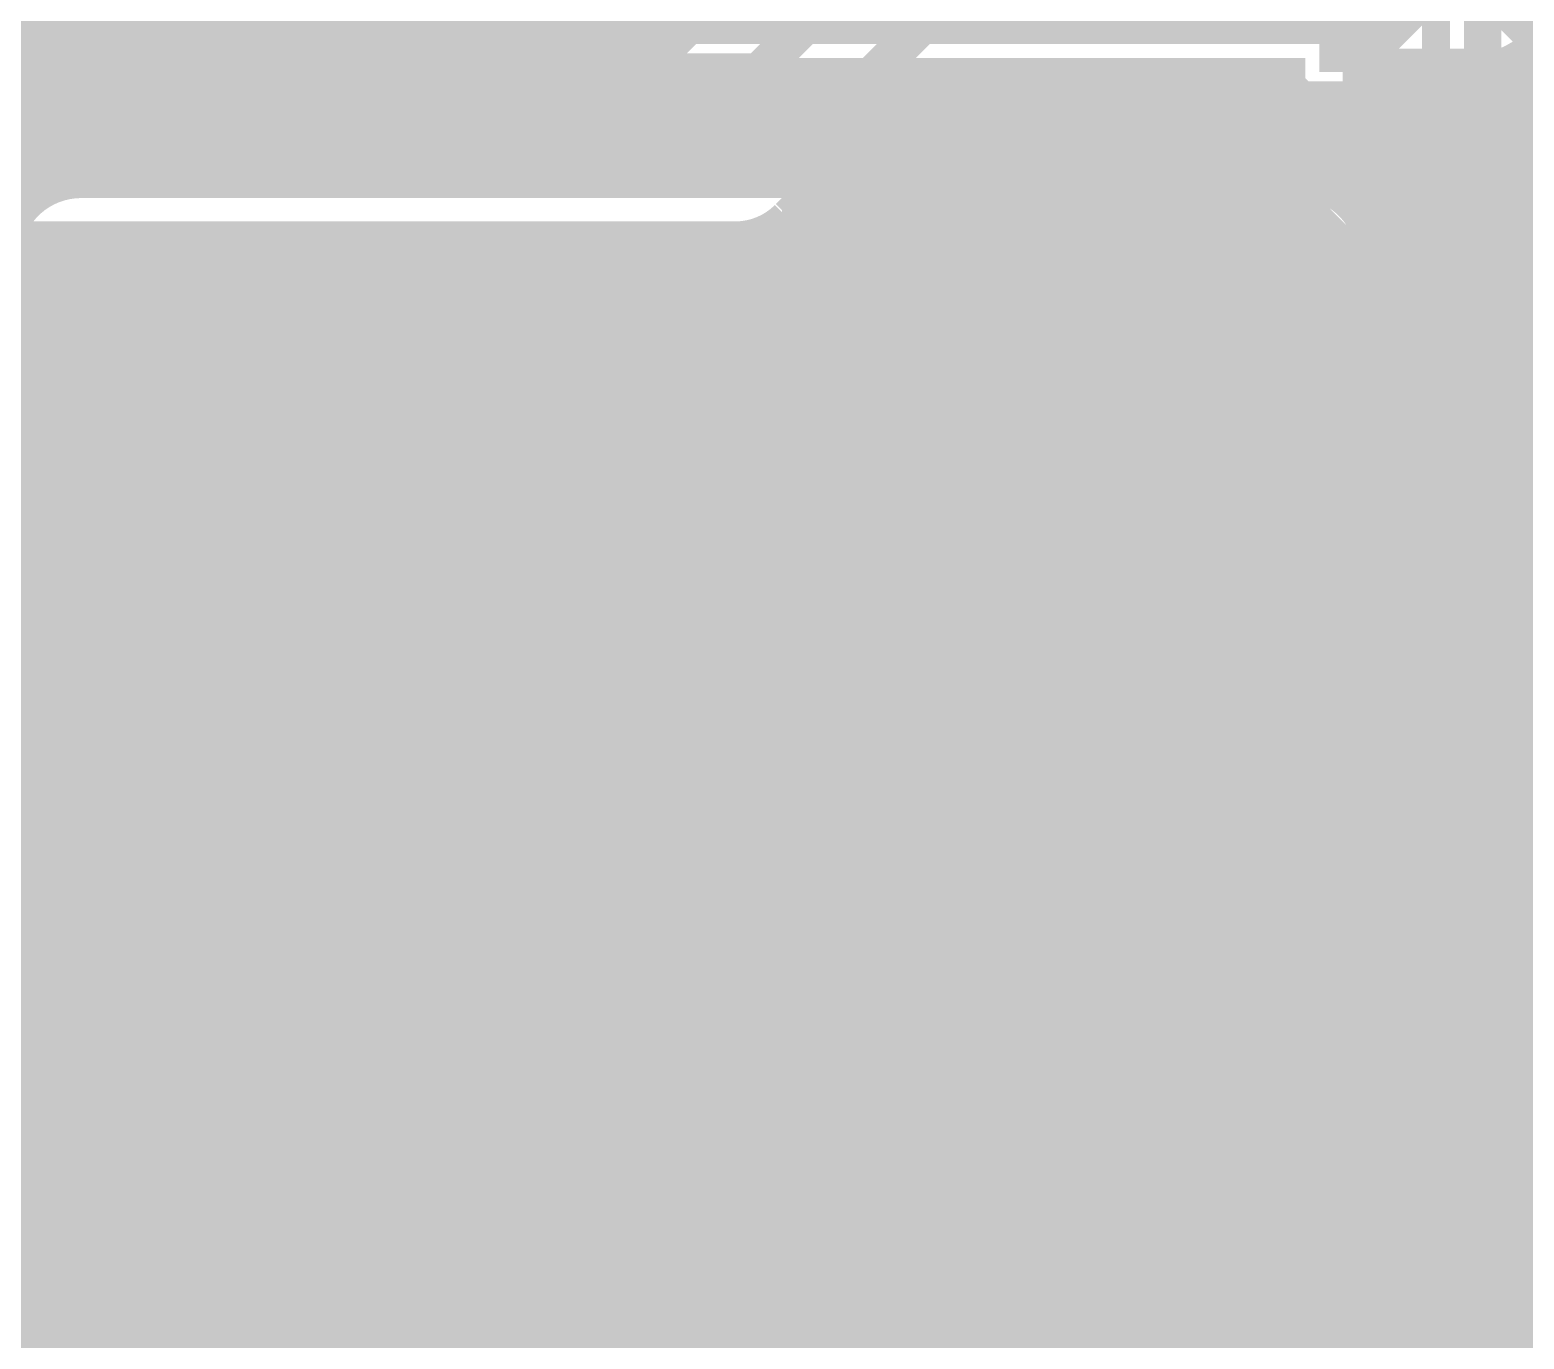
# Model space of a CAD drawing. Extents: x -1 to 119, y -42 to 51.
# Drawn here: x 40.87 to 48.99, y 10.51 to 17.63 of the extents above; entities that cross this region are included whole.
import ezdxf

# ---------------------------------------------------------------- set-up
doc = ezdxf.new("R2010")
doc.units = 0
doc.header["$MEASUREMENT"] = 0
doc.layers.get('0').update_dxf_attribs({"linetype": 'CONTINUOUS'})
for name, color, linetype in [('22-304-0_BOT', 7, 'CONTINUOUS'), ('22-304-0_DRD', 7, 'CONTINUOUS'), ('22-304-0_GND', 6, 'CONTINUOUS'), ('22-304-0_IN1', 4, 'CONTINUOUS'), ('22-304-0_SMB', 3, 'CONTINUOUS'), ('22-304-0_SMT', 5, 'CONTINUOUS'), ('22-304-0_SPT', 10, 'CONTINUOUS'), ('22-304-0_SST', 14, 'CONTINUOUS'), ('22-304-0_TOP', 9, 'CONTINUOUS'), ('THRUHOLE_TAP', 11, 'CONTINUOUS')]:
    doc.layers.add(name, color=color, linetype=linetype)

# ---------------------------------------------------------------- blocks, each defined once
blk = doc.blocks.new('ROUND_53')
at = {"const_width": 0.35052}
blk.add_lwpolyline([(-0.17526, 0, 1), (0.17526, 0, 1)], format="xyb", close=True, dxfattribs=at)
blk = doc.blocks.new('ROUND_64')
at = {"const_width": 0.35052}
blk.add_lwpolyline([(-0.17526, 0, 1), (0.17526, 0, 1)], format="xyb", close=True, dxfattribs=at)
blk = doc.blocks.new('RECTANGLE_40')
blk.add_solid([(0.8636, 2.0066), (0.8636, -2.0066), (-0.8636, 2.0066), (-0.8636, -2.0066)])
blk = doc.blocks.new('ROUND_87')
at = {"const_width": 0.10033}
blk.add_lwpolyline([(-0.050164, 0, 1), (0.050164, 0, 1)], format="xyb", close=True, dxfattribs=at)

msp = doc.modelspace()

# ---------------------------------------------------------------- linework, layer by layer
at = {"layer": '22-304-0_BOT'}
for points, const_width in [([(50.673, 28.575), (48.768, 26.67), (48.768, 18.923), (49.911, 17.78), (49.911, 15.24), (49.149, 14.478), (49.149, 11.811), (48.006, 10.668), (32.385, 10.668), (30.353, 12.7), (28.067, 12.7), (26.67, 14.097)], 0.2032), ([(24.384, 12.827), (25.019, 12.192), (30.226, 12.192), (32.258, 10.16), (48.133, 10.16), (57.15, 19.177)], 0.2032), ([(48.641, 18.034), (48.387, 18.034), (48.006, 17.653), (39.243, 17.653), (34.798, 13.208), (28.702, 13.208), (26.797, 15.113)], 0.2032), ([(49.022, 17.47012), (49.022, 14.9606)], 0.254), ([(49.4792, 17.4752), (49.02708, 17.4752)], 0.254), ([(48.37176, 17.40916), (48.31588, 17.35328)], 0.254), ([(48.3362, 17.37106), (48.3362, 11.6078)], 0.254), ([(48.5648, 17.35836), (48.5648, 11.8364)], 0.254), ([(48.7934, 17.37106), (48.7934, 14.72184)], 0.254), ([(48.006, 17.2212), (39.4208, 17.2212)], 0.254), ([(40.7924, 17.2212), (40.7924, 16.67002)], 0.254), ([(41.021, 17.2212), (41.021, 16.82242)], 0.254), ([(41.2496, 17.2212), (41.2496, 16.8402)], 0.254), ([(41.4782, 17.2212), (41.4782, 16.8402)], 0.254), ([(41.7068, 17.2212), (41.7068, 16.8402)], 0.254), ([(41.9354, 17.2212), (41.9354, 16.8402)], 0.254), ([(42.164, 17.2212), (42.164, 16.8402)], 0.254), ([(42.3926, 17.2212), (42.3926, 16.8402)], 0.254), ([(42.6212, 17.2212), (42.6212, 16.8402)], 0.254), ([(42.8498, 17.2212), (42.8498, 16.8402)], 0.254), ([(43.0784, 17.2212), (43.0784, 16.8402)], 0.254), ([(43.307, 17.2212), (43.307, 16.8402)], 0.254), ([(43.5356, 17.2212), (43.5356, 16.8402)], 0.254), ([(43.7642, 17.2212), (43.7642, 16.8402)], 0.254), ([(43.9928, 17.2212), (43.9928, 16.8402)], 0.254), ([(44.2214, 17.2212), (44.2214, 16.8402)], 0.254), ([(44.45, 17.2212), (44.45, 16.8402)], 0.254), ([(44.6786, 17.2212), (44.6786, 16.8402)], 0.254), ([(44.9072, 17.2212), (44.9072, 16.8402)], 0.254), ([(45.1358, 17.2212), (45.1358, 16.8402)], 0.254), ([(45.3644, 17.2212), (45.3644, 16.8402)], 0.254), ([(45.593, 17.2212), (45.593, 16.8402)], 0.254), ([(45.8216, 17.2212), (45.8216, 16.8402)], 0.254), ([(46.0502, 17.2212), (46.0502, 16.8402)], 0.254), ([(46.2788, 17.2212), (46.2788, 16.8402)], 0.254), ([(46.5074, 17.2212), (46.5074, 16.8402)], 0.254), ([(46.736, 17.2212), (46.736, 16.8402)], 0.254), ([(46.9646, 17.2212), (46.9646, 16.8402)], 0.254), ([(47.1932, 17.2212), (47.1932, 16.8402)], 0.254), ([(47.4218, 17.2212), (47.4218, 16.8402)], 0.254), ([(47.6504, 17.2212), (47.6504, 16.8402)], 0.254), ([(47.879, 17.2212), (47.879, 16.82242)], 0.254), ([(48.1076, 17.2339), (48.1076, 16.67002)], 0.254), ([(49.4792, 17.2466), (48.15078, 17.2466)], 0.254), ([(49.4792, 17.018), (39.2176, 17.018)], 0.254), ([(61.468, 16.891), (55.499, 16.891), (48.26, 9.652), (32.131, 9.652), (30.226, 11.557), (24.384, 11.557)], 0.2032), ([(40.93718, 16.7894), (38.989, 16.7894)], 0.254), ([(47.752, 16.8402), (41.148, 16.8402)], 0.254), ([(49.4792, 16.7894), (47.96028, 16.7894)], 0.254), ([(49.4792, 16.5608), (48.17364, 16.5608)], 0.254), ([(47.752, 16.383), (41.148, 16.383), (41.148, 11.0998)], 0.254), ([(47.752, 16.383), (47.752, 11.0998), (41.148, 11.0998)], 0.254), ([(41.3766, 16.383), (41.3766, 11.0998)], 0.254), ([(41.6052, 16.383), (41.6052, 11.0998)], 0.254), ([(41.8338, 16.383), (41.8338, 11.0998)], 0.254), ([(42.0624, 16.383), (42.0624, 11.0998)], 0.254), ([(42.291, 16.383), (42.291, 11.0998)], 0.254), ([(42.5196, 16.383), (42.5196, 11.0998)], 0.254), ([(42.7482, 16.383), (42.7482, 11.0998)], 0.254), ([(42.9768, 16.383), (42.9768, 11.0998)], 0.254), ([(43.2054, 16.383), (43.2054, 11.0998)], 0.254), ([(43.434, 16.383), (43.434, 11.0998)], 0.254), ([(43.6626, 16.383), (43.6626, 11.0998)], 0.254), ([(43.8912, 16.383), (43.8912, 11.0998)], 0.254), ([(44.1198, 16.383), (44.1198, 11.0998)], 0.254), ([(44.3484, 16.383), (44.3484, 11.0998)], 0.254), ([(44.577, 16.383), (44.577, 11.0998)], 0.254), ([(44.8056, 16.383), (44.8056, 11.0998)], 0.254), ([(45.0342, 16.383), (45.0342, 11.0998)], 0.254), ([(45.2628, 16.383), (45.2628, 11.0998)], 0.254), ([(45.4914, 16.383), (45.4914, 11.0998)], 0.254), ([(45.72, 16.383), (45.72, 11.0998)], 0.254), ([(45.9486, 16.383), (45.9486, 11.0998)], 0.254), ([(46.1772, 16.383), (46.1772, 11.0998)], 0.254), ([(46.4058, 16.383), (46.4058, 11.0998)], 0.254), ([(46.6344, 16.383), (46.6344, 11.0998)], 0.254), ([(46.863, 16.383), (46.863, 11.0998)], 0.254), ([(47.0916, 16.383), (47.0916, 11.0998)], 0.254), ([(47.3202, 16.383), (47.3202, 11.0998)], 0.254), ([(47.5488, 16.383), (47.5488, 11.0998)], 0.254), ([(48.2092, 16.383), (48.2092, 11.4808)], 0.254), ([(49.4792, 16.3322), (48.2092, 16.3322)], 0.254), ([(47.752, 16.1798), (41.148, 16.1798)], 0.254), ([(49.4792, 16.1036), (48.2092, 16.1036)], 0.254), ([(47.752, 15.9512), (41.148, 15.9512)], 0.254), ([(49.4792, 15.875), (48.2092, 15.875)], 0.254), ([(47.752, 15.7226), (41.148, 15.7226)], 0.254), ([(49.4792, 15.6464), (48.2092, 15.6464)], 0.254), ([(47.752, 15.494), (41.148, 15.494)], 0.254), ([(49.47666, 15.4178), (48.2092, 15.4178)], 0.254), ([(49.4792, 15.4178), (48.84928, 14.78788)], 0.254), ([(47.752, 15.2654), (41.148, 15.2654)], 0.254), ([(49.24806, 15.1892), (48.2092, 15.1892)], 0.254), ([(47.752, 15.0368), (41.148, 15.0368)], 0.254), ([(49.01946, 14.9606), (48.2092, 14.9606)], 0.254), ([(47.752, 14.8082), (41.148, 14.8082)], 0.254), ([(48.79848, 14.732), (48.2092, 14.732)], 0.254), ([(47.752, 14.5796), (41.148, 14.5796)], 0.254), ([(48.7172, 14.5034), (48.2092, 14.5034)], 0.254), ([(48.7172, 14.478), (48.7172, 11.9888)], 0.254), ([(47.752, 14.351), (41.148, 14.351)], 0.254), ([(48.7172, 14.2748), (48.2092, 14.2748)], 0.254), ([(47.752, 14.1224), (41.148, 14.1224)], 0.254), ([(48.7172, 14.0462), (48.2092, 14.0462)], 0.254), ([(47.752, 13.8938), (41.148, 13.8938)], 0.254), ([(48.7172, 13.8176), (48.2092, 13.8176)], 0.254), ([(47.752, 13.6652), (41.148, 13.6652)], 0.254), ([(48.7172, 13.589), (48.2092, 13.589)], 0.254), ([(47.752, 13.4366), (41.148, 13.4366)], 0.254), ([(48.7172, 13.3604), (48.2092, 13.3604)], 0.254), ([(47.752, 13.208), (41.148, 13.208)], 0.254), ([(48.7172, 13.1318), (48.2092, 13.1318)], 0.254), ([(47.752, 12.9794), (41.148, 12.9794)], 0.254), ([(48.7172, 12.9032), (48.2092, 12.9032)], 0.254), ([(47.752, 12.7508), (41.148, 12.7508)], 0.254), ([(48.7172, 12.6746), (48.2092, 12.6746)], 0.254), ([(47.752, 12.5222), (41.148, 12.5222)], 0.254), ([(48.7172, 12.446), (48.2092, 12.446)], 0.254), ([(47.752, 12.2936), (41.148, 12.2936)], 0.254), ([(48.7172, 12.2174), (48.2092, 12.2174)], 0.254), ([(47.752, 12.065), (41.148, 12.065)], 0.254), ([(48.7172, 11.9888), (48.2092, 11.4808)], 0.254), ([(48.71466, 11.9888), (48.2092, 11.9888)], 0.254), ([(47.752, 11.8364), (41.148, 11.8364)], 0.254), ([(48.48606, 11.7602), (48.2092, 11.7602)], 0.254), ([(47.752, 11.6078), (41.148, 11.6078)], 0.254), ([(48.25746, 11.5316), (48.2092, 11.5316)], 0.254), ([(47.752, 11.3792), (41.148, 11.3792)], 0.254), ([(47.752, 11.1506), (41.148, 11.1506)], 0.254)]:
    msp.add_lwpolyline(points, dxfattribs=dict(at, const_width=const_width))
at = {"layer": '22-304-0_BOT', "const_width": 0.254}
for points in [[(48.641, 17.35328, 0.3146784), (49.27854, 17.80032)], [(48.006, 17.2212, 0.1989115), (48.31133, 17.34767)], [(48.006, 17.2212, 0.1989115), (48.31133, 17.34767)], [(48.37176, 17.40916, 0.1020654), (48.641, 17.35362)], [(41.148, 16.8402, 0.4142136), (40.6908, 16.383)], [(48.2092, 16.383, 0.4142136), (47.752, 16.8402)], [(48.8442, 14.7828, 0.1989124), (48.71795, 14.478)], [(48.8442, 14.7828, 0.1989124), (48.71795, 14.478)]]:
    msp.add_lwpolyline(points, format="xyb", dxfattribs=at)
at = {"layer": '22-304-0_DRD', "const_width": 0.254}
for points in [[(48.006, 18.669), (48.006, 17.399)], [(49.276, 18.669), (48.006, 17.399)], [(49.276, 17.399), (48.006, 18.669)], [(48.006, 17.399), (49.276, 17.399)], [(41.275, 16.256), (41.275, 14.986)], [(42.545, 16.256), (41.275, 16.256)], [(42.545, 16.256), (41.275, 14.986)], [(42.545, 14.986), (41.275, 16.256)], [(42.545, 14.986), (42.545, 16.256)], [(42.926, 16.256), (42.926, 14.986)], [(44.196, 16.256), (42.926, 16.256)], [(44.196, 16.256), (42.926, 14.986)], [(44.196, 14.986), (42.926, 16.256)], [(44.196, 14.986), (44.196, 16.256)], [(44.45, 16.256), (44.45, 14.986)], [(45.72, 16.256), (44.45, 16.256)], [(45.72, 16.256), (44.45, 14.986)], [(45.72, 14.986), (44.45, 16.256)], [(45.72, 14.986), (45.72, 16.256)], [(46.101, 16.256), (46.101, 14.986)], [(47.371, 16.256), (46.101, 16.256)], [(47.371, 16.256), (46.101, 14.986)], [(47.371, 14.986), (46.101, 16.256)], [(47.371, 14.986), (47.371, 16.256)], [(41.275, 14.986), (42.545, 14.986)], [(42.926, 14.986), (44.196, 14.986)], [(44.45, 14.986), (45.72, 14.986)], [(46.101, 14.986), (47.371, 14.986)], [(41.275, 14.605), (41.275, 13.335)], [(42.545, 14.605), (41.275, 14.605)], [(42.545, 14.605), (41.275, 13.335)], [(42.545, 13.335), (41.275, 14.605)], [(42.545, 13.335), (42.545, 14.605)], [(42.926, 14.605), (42.926, 13.335)], [(44.196, 14.605), (42.926, 14.605)], [(44.196, 14.605), (42.926, 13.335)], [(44.196, 13.335), (42.926, 14.605)], [(44.196, 13.335), (44.196, 14.605)], [(44.45, 14.605), (44.45, 13.335)], [(45.72, 14.605), (44.45, 14.605)], [(45.72, 14.605), (44.45, 13.335)], [(45.72, 13.335), (44.45, 14.605)], [(45.72, 13.335), (45.72, 14.605)], [(46.101, 14.605), (46.101, 13.335)], [(47.371, 14.605), (46.101, 14.605)], [(47.371, 14.605), (46.101, 13.335)], [(47.371, 13.335), (46.101, 14.605)], [(47.371, 13.335), (47.371, 14.605)], [(41.275, 13.335), (42.545, 13.335)], [(42.926, 13.335), (44.196, 13.335)], [(44.45, 13.335), (45.72, 13.335)], [(46.101, 13.335), (47.371, 13.335)], [(41.275, 12.954), (41.275, 11.684)], [(42.545, 12.954), (41.275, 12.954)], [(42.545, 12.954), (41.275, 11.684)], [(42.545, 11.684), (41.275, 12.954)], [(42.545, 11.684), (42.545, 12.954)], [(42.926, 12.954), (42.926, 11.684)], [(44.196, 12.954), (42.926, 12.954)], [(44.196, 12.954), (42.926, 11.684)], [(44.196, 11.684), (42.926, 12.954)], [(44.196, 11.684), (44.196, 12.954)], [(44.577, 12.954), (44.577, 11.684)], [(45.847, 12.954), (44.577, 12.954)], [(45.847, 12.954), (44.577, 11.684)], [(45.847, 11.684), (44.577, 12.954)], [(45.847, 11.684), (45.847, 12.954)], [(46.101, 12.954), (46.101, 11.684)], [(47.371, 12.954), (46.101, 12.954)], [(47.371, 12.954), (46.101, 11.684)], [(47.371, 11.684), (46.101, 12.954)], [(47.371, 11.684), (47.371, 12.954)], [(41.275, 11.684), (42.545, 11.684)], [(42.926, 11.684), (44.196, 11.684)], [(44.577, 11.684), (45.847, 11.684)], [(46.101, 11.684), (47.371, 11.684)]]:
    msp.add_lwpolyline(points, dxfattribs=at)
at = {"layer": '22-304-0_IN1'}
for points, const_width in [([(49.657, 19.05), (49.403, 19.304), (46.101, 19.304), (44.323, 17.526), (35.687, 17.526), (35.179, 17.018), (32.766, 17.018), (32.004, 16.256), (29.464, 16.256), (29.3116, 16.1036), (29.2354, 16.1036)], 0.2032), ([(53.1114, 18.2118), (53.1114, 18.0594), (51.816, 16.764), (49.403, 16.764), (48.768, 17.399), (48.768, 17.907), (48.641, 18.034)], 0.2032), ([(50.419, 14.605), (47.752, 17.272), (45.085, 17.272), (44.704, 16.891), (39.116, 16.891), (35.941, 16.891), (35.306, 16.256), (32.766, 16.256), (31.877, 15.367), (28.829, 15.367), (28.067, 16.129), (25.654, 16.129), (24.765, 15.24), (21.336, 15.24), (20.574, 16.002), (20.574, 17.018)], 0.2032), ([(45.2628, 16.8402), (45.01388, 16.59128)], 0.254), ([(47.59706, 16.8148), (45.2374, 16.8148)], 0.254), ([(47.57166, 16.8402), (45.2628, 16.8402)], 0.254), ([(45.3136, 16.8402), (45.3136, 16.26108)], 0.254), ([(45.5422, 16.8402), (45.5422, 16.12392)], 0.254), ([(45.7708, 16.8402), (45.7708, 12.70508)], 0.254), ([(45.9994, 16.8402), (45.9994, 7.9248)], 0.254), ([(46.228, 16.8402), (46.228, 16.07312)], 0.254), ([(46.4566, 16.8402), (46.4566, 16.24076)], 0.254), ([(46.6852, 16.8402), (46.6852, 16.29918)], 0.254), ([(46.9138, 16.8402), (46.9138, 16.27632)], 0.254), ([(47.1424, 16.8402), (47.1424, 16.16456)], 0.254), ([(47.371, 16.8402), (47.371, 15.8623)], 0.254), ([(47.57166, 16.8402), (49.74082, 14.67104)], 0.254), ([(47.5996, 16.81226), (47.5996, 7.9248)], 0.254), ([(45.085, 16.65986), (45.085, 16.30172)], 0.254), ([(47.82566, 16.5862), (45.0088, 16.5862)], 0.254), ([(47.8282, 16.58366), (47.8282, 7.874)], 0.254), ([(44.704, 16.4592), (39.116, 16.4592)], 0.254), ([(40.9702, 16.4592), (40.9702, 7.9248)], 0.254), ([(41.1988, 16.4592), (41.1988, 7.9248)], 0.254), ([(41.4274, 16.4592), (41.4274, 16.09852)], 0.254), ([(41.656, 16.4592), (41.656, 16.25092)], 0.254), ([(41.8846, 16.4592), (41.8846, 16.29918)], 0.254), ([(42.1132, 16.4592), (42.1132, 16.2687)], 0.254), ([(42.3418, 16.4592), (42.3418, 16.14678)], 0.254), ([(42.5704, 16.4592), (42.5704, 15.78102)], 0.254), ([(42.799, 16.4592), (42.799, 7.9248)], 0.254), ([(43.0276, 16.4592), (43.0276, 16.04264)], 0.254), ([(43.2562, 16.4592), (43.2562, 16.22806)], 0.254), ([(43.4848, 16.4592), (43.4848, 16.29664)], 0.254), ([(43.7134, 16.4592), (43.7134, 16.28394)], 0.254), ([(43.942, 16.4592), (43.942, 16.18488)], 0.254), ([(44.1706, 16.4592), (44.1706, 15.92072)], 0.254), ([(44.3992, 16.4592), (44.3992, 7.9248)], 0.254), ([(44.6278, 16.4592), (44.6278, 16.12392)], 0.254), ([(44.8564, 16.48714), (44.8564, 16.26108)], 0.254), ([(48.05426, 16.3576), (36.62172, 16.3576)], 0.254), ([(48.0568, 16.35506), (48.0568, 9.39292)], 0.254), ([(41.45788, 16.129), (36.88588, 16.129)], 0.254), ([(43.10888, 16.129), (42.36212, 16.129)], 0.254), ([(44.63288, 16.129), (44.01312, 16.129)], 0.254), ([(46.28388, 16.129), (45.53712, 16.129)], 0.254), ([(48.28286, 16.129), (47.18812, 16.129)], 0.254), ([(48.2854, 16.12646), (48.2854, 9.53008)], 0.254), ([(41.29024, 15.9004), (36.98494, 15.9004)], 0.254), ([(42.94124, 15.9004), (42.52976, 15.9004)], 0.254), ([(44.46524, 15.9004), (44.18076, 15.9004)], 0.254), ([(46.11624, 15.9004), (45.70476, 15.9004)], 0.254), ([(48.51146, 15.9004), (47.35576, 15.9004)], 0.254), ([(48.514, 15.89786), (48.514, 9.57072)], 0.254), ([(41.23182, 15.6718), (36.99764, 15.6718)], 0.254), ([(42.88282, 15.6718), (42.58818, 15.6718)], 0.254), ([(44.40682, 15.6718), (44.23918, 15.6718)], 0.254), ([(46.05782, 15.6718), (45.76318, 15.6718)], 0.254), ([(48.74006, 15.6718), (47.41418, 15.6718)], 0.254), ([(48.7426, 15.66926), (48.7426, 9.53008)], 0.254), ([(41.25214, 15.4432), (36.92906, 15.4432)], 0.254), ([(42.90314, 15.4432), (42.56532, 15.4432)], 0.254), ([(42.5704, 15.45844), (42.5704, 14.13002)], 0.254), ([(44.42714, 15.4432), (44.21632, 15.4432)], 0.254), ([(46.07814, 15.4432), (45.74032, 15.4432)], 0.254), ([(48.96866, 15.4432), (47.39132, 15.4432)], 0.254), ([(48.9712, 15.44066), (48.9712, 9.39292)], 0.254), ([(44.1706, 15.31874), (44.1706, 14.26972)], 0.254), ([(47.371, 15.37716), (47.371, 14.2113)], 0.254), ([(41.3639, 15.2146), (36.8427, 15.2146)], 0.254), ([(43.0149, 15.2146), (42.45356, 15.2146)], 0.254), ([(43.0276, 15.19936), (43.0276, 14.39164)], 0.254), ([(44.5389, 15.2146), (44.10456, 15.2146)], 0.254), ([(46.1899, 15.2146), (45.62856, 15.2146)], 0.254), ([(46.228, 15.16888), (46.228, 14.42212)], 0.254), ([(49.19726, 15.2146), (47.27956, 15.2146)], 0.254), ([(41.4274, 15.14094), (41.4274, 14.44752)], 0.254), ([(42.3418, 15.09522), (42.3418, 14.49578)], 0.254), ([(44.6278, 15.11808), (44.6278, 14.47292)], 0.254), ([(45.5422, 15.11808), (45.5422, 14.47292)], 0.254), ([(47.1424, 15.0749), (47.1424, 14.51356)], 0.254), ([(41.66616, 14.986), (36.8427, 14.986)], 0.254), ([(41.656, 14.99108), (41.656, 14.59992)], 0.254), ([(43.31716, 14.986), (42.1513, 14.986)], 0.254), ([(43.2562, 15.01394), (43.2562, 14.57706)], 0.254), ([(44.84116, 14.986), (43.8023, 14.986)], 0.254), ([(43.942, 15.05712), (43.942, 14.53388)], 0.254), ([(46.49216, 14.986), (45.3263, 14.986)], 0.254), ([(46.4566, 15.00124), (46.4566, 14.58976)], 0.254), ([(49.42586, 14.986), (46.9773, 14.986)], 0.254), ([(41.8846, 14.94028), (41.8846, 14.64818)], 0.254), ([(42.1132, 14.97076), (42.1132, 14.6177)], 0.254), ([(43.4848, 14.94536), (43.4848, 14.64564)], 0.254), ([(43.7134, 14.95806), (43.7134, 14.63294)], 0.254), ([(44.8564, 14.98092), (44.8564, 14.61008)], 0.254), ([(45.085, 14.94028), (45.085, 14.65072)], 0.254), ([(45.3136, 14.98092), (45.3136, 14.61008)], 0.254), ([(46.6852, 14.94282), (46.6852, 14.64818)], 0.254), ([(46.9138, 14.96314), (46.9138, 14.62532)], 0.254), ([(49.65446, 14.7574), (36.83254, 14.7574)], 0.254), ([(41.52138, 14.5288), (36.72332, 14.5288)], 0.254), ([(43.17238, 14.5288), (42.29608, 14.5288)], 0.254), ([(44.69638, 14.5288), (43.94708, 14.5288)], 0.254), ([(46.34738, 14.5288), (45.47108, 14.5288)], 0.254), ([(49.74336, 14.5288), (47.12208, 14.5288)], 0.254), ([(41.31564, 14.3002), (36.4998, 14.3002)], 0.254), ([(42.96664, 14.3002), (42.50436, 14.3002)], 0.254), ([(44.49064, 14.3002), (44.15536, 14.3002)], 0.254), ([(46.14164, 14.3002), (45.67936, 14.3002)], 0.254), ([(49.81194, 14.3002), (47.33036, 14.3002)], 0.254), ([(41.2369, 14.0716), (36.2712, 14.0716)], 0.254), ([(42.8879, 14.0716), (42.58056, 14.0716)], 0.254), ([(44.4119, 14.0716), (44.23156, 14.0716)], 0.254), ([(46.0629, 14.0716), (45.75556, 14.0716)], 0.254), ([(49.99736, 14.0716), (47.40656, 14.0716)], 0.254), ([(41.24198, 13.843), (36.0426, 13.843)], 0.254), ([(42.5704, 13.80744), (42.5704, 12.47902)], 0.254), ([(42.89298, 13.843), (42.57802, 13.843)], 0.254), ([(44.41698, 13.843), (44.22902, 13.843)], 0.254), ([(46.06798, 13.843), (45.75302, 13.843)], 0.254), ([(58.81116, 13.843), (47.40402, 13.843)], 0.254), ([(47.371, 13.72616), (47.371, 12.5603)], 0.254), ([(41.33088, 13.6144), (35.814, 13.6144)], 0.254), ([(42.98188, 13.6144), (42.48912, 13.6144)], 0.254), ([(44.50588, 13.6144), (44.14012, 13.6144)], 0.254), ([(44.1706, 13.66774), (44.1706, 12.61872)], 0.254), ([(46.15688, 13.6144), (45.66412, 13.6144)], 0.254), ([(62.07506, 13.6144), (47.31512, 13.6144)], 0.254), ([(43.0276, 13.54836), (43.0276, 12.74064)], 0.254), ([(41.4274, 13.48994), (41.4274, 12.79652)], 0.254), ([(42.3418, 13.44422), (42.3418, 12.84478)], 0.254), ([(44.6278, 13.46708), (44.6278, 12.66698)], 0.254), ([(45.5422, 13.46708), (45.5422, 12.91336)], 0.254), ([(46.228, 13.51788), (46.228, 12.77112)], 0.254), ([(41.56202, 13.3858), (36.58108, 13.3858)], 0.254), ([(43.21302, 13.3858), (42.25798, 13.3858)], 0.254), ([(43.2562, 13.36294), (43.2562, 12.92606)], 0.254), ([(44.73702, 13.3858), (43.90898, 13.3858)], 0.254), ([(43.942, 13.40612), (43.942, 12.88288)], 0.254), ([(46.38802, 13.3858), (45.43298, 13.3858)], 0.254), ([(62.06236, 13.3858), (47.08398, 13.3858)], 0.254), ([(47.1424, 13.4239), (47.1424, 12.86256)], 0.254), ([(41.656, 13.34008), (41.656, 12.94892)], 0.254), ([(41.8846, 13.28928), (41.8846, 12.99718)], 0.254), ([(42.1132, 13.31976), (42.1132, 12.9667)], 0.254), ([(43.4848, 13.29436), (43.4848, 12.99464)], 0.254), ([(43.7134, 13.30706), (43.7134, 12.98194)], 0.254), ([(44.8564, 13.32992), (44.8564, 12.89812)], 0.254), ([(45.085, 13.28928), (45.085, 12.98702)], 0.254), ([(45.3136, 13.32992), (45.3136, 12.98956)], 0.254), ([(46.4566, 13.35024), (46.4566, 12.93876)], 0.254), ([(46.6852, 13.29182), (46.6852, 12.99718)], 0.254), ([(46.9138, 13.31214), (46.9138, 12.97432)], 0.254), ([(62.13094, 13.1572), (36.78936, 13.1572)], 0.254), ([(41.60774, 12.9286), (36.86556, 12.9286)], 0.254), ([(43.25874, 12.9286), (42.20972, 12.9286)], 0.254), ([(44.90974, 12.9286), (43.86072, 12.9286)], 0.254), ([(46.43374, 12.9286), (45.51172, 12.9286)], 0.254), ([(62.31636, 12.9286), (47.03572, 12.9286)], 0.254), ([(41.34612, 12.7), (36.86302, 12.7)], 0.254), ([(42.99712, 12.7), (42.47388, 12.7)], 0.254), ([(44.64812, 12.7), (44.12488, 12.7)], 0.254), ([(46.17212, 12.7), (45.77588, 12.7)], 0.254), ([(72.40016, 12.7), (47.29988, 12.7)], 0.254), ([(41.24706, 12.4714), (36.77412, 12.4714)], 0.254), ([(42.89806, 12.4714), (42.57294, 12.4714)], 0.254), ([(44.54906, 12.4714), (44.22394, 12.4714)], 0.254), ([(46.07306, 12.4714), (45.87494, 12.4714)], 0.254), ([(62.31636, 12.4714), (47.39894, 12.4714)], 0.254), ([(41.23436, 12.2428), (36.54298, 12.2428)], 0.254), ([(42.88536, 12.2428), (42.58564, 12.2428)], 0.254), ([(44.53636, 12.2428), (44.23664, 12.2428)], 0.254), ([(46.06036, 12.2428), (45.88764, 12.2428)], 0.254), ([(62.13094, 12.2428), (47.41164, 12.2428)], 0.254), ([(42.5704, 12.15644), (42.5704, 8.66902)], 0.254), ([(47.371, 12.07516), (47.371, 8.96112)], 0.254), ([(41.30294, 12.0142), (36.35502, 12.0142)], 0.254), ([(42.95394, 12.0142), (42.51706, 12.0142)], 0.254), ([(44.60494, 12.0142), (44.16806, 12.0142)], 0.254), ([(44.1706, 12.01674), (44.1706, 8.80872)], 0.254), ([(46.12894, 12.0142), (45.81906, 12.0142)], 0.254), ([(62.06236, 12.0142), (47.34306, 12.0142)], 0.254), ([(43.0276, 11.89736), (43.0276, 8.93064)], 0.254), ([(44.6278, 11.97102), (44.6278, 8.85698)], 0.254), ([(45.7708, 11.93038), (45.7708, 8.89508)], 0.254), ([(41.4274, 11.83894), (41.4274, 8.98652)], 0.254), ([(46.228, 11.86688), (46.228, 8.7503)], 0.254), ([(41.48836, 11.7856), (36.72078, 11.7856)], 0.254), ([(43.13936, 11.7856), (42.33164, 11.7856)], 0.254), ([(42.3418, 11.79322), (42.3418, 9.03478)], 0.254), ([(43.942, 11.75512), (43.942, 9.07288)], 0.254), ([(44.79036, 11.7856), (43.98264, 11.7856)], 0.254), ([(44.8564, 11.73988), (44.8564, 9.08812)], 0.254), ([(46.31436, 11.7856), (45.63364, 11.7856)], 0.254), ([(47.1424, 11.7729), (47.1424, 9.12876)], 0.254), ([(62.07506, 11.7856), (47.15764, 11.7856)], 0.254), ([(41.656, 11.68908), (41.656, 9.13892)], 0.254), ([(42.1132, 11.66876), (42.1132, 9.1567)], 0.254), ([(43.2562, 11.71194), (43.2562, 9.11606)], 0.254), ([(43.7134, 11.65606), (43.7134, 9.17194)], 0.254), ([(45.5422, 11.72464), (45.5422, 9.10336)], 0.254), ([(46.4566, 11.69924), (46.4566, 9.05256)], 0.254), ([(46.9138, 11.66114), (46.9138, 9.18718)], 0.254), ([(41.8846, 11.63828), (41.8846, 9.18718)], 0.254), ([(43.4848, 11.64336), (43.4848, 9.18464)], 0.254), ([(45.085, 11.65098), (45.085, 9.17702)], 0.254), ([(45.3136, 11.6459), (45.3136, 9.17956)], 0.254), ([(46.6852, 11.64082), (46.6852, 9.16432)], 0.254), ([(62.17412, 11.557), (36.8427, 11.557)], 0.254), ([(62.43574, 11.3284), (36.87318, 11.3284)], 0.254), ([(54.47538, 11.0998), (36.8427, 11.0998)], 0.254), ([(54.26964, 10.8712), (36.8427, 10.8712)], 0.254), ([(54.1909, 10.6426), (36.8427, 10.6426)], 0.254), ([(54.19598, 10.414), (36.8427, 10.414)], 0.254)]:
    msp.add_lwpolyline(points, dxfattribs=dict(at, const_width=const_width))
at = {"layer": '22-304-0_IN1', "const_width": 0.254}
for points in [[(44.704, 16.4592, 0.1989115), (45.00933, 16.58567)], [(44.704, 16.4592, 0.1989115), (45.00933, 16.58567)], [(41.91, 16.30172, 0.4142136), (41.22928, 15.621)], [(42.59072, 15.621, 0.4142136), (41.91, 16.30172)], [(43.561, 16.30172, 0.4142136), (42.88028, 15.621)], [(44.24172, 15.621, 0.4142136), (43.561, 16.30172)], [(45.085, 16.30172, 0.4142136), (44.40428, 15.621)], [(45.76572, 15.621, 0.4142136), (45.085, 16.30172)], [(46.736, 16.30172, 0.4142136), (46.05528, 15.621)], [(47.41672, 15.621, 0.4142136), (46.736, 16.30172)], [(41.22928, 15.621, 0.4142136), (41.91, 14.94028)], [(41.91, 14.94028, 0.4142136), (42.59072, 15.621)], [(42.88028, 15.621, 0.4142136), (43.561, 14.94028)], [(43.561, 14.94028, 0.4142136), (44.24172, 15.621)], [(44.40428, 15.621, 0.4142136), (45.085, 14.94028)], [(45.085, 14.94028, 0.4142136), (45.76572, 15.621)], [(46.05528, 15.621, 0.4142136), (46.736, 14.94028)], [(46.736, 14.94028, 0.4142136), (47.41672, 15.621)], [(41.91, 14.65072, 0.4142136), (41.22928, 13.97)], [(42.59072, 13.97, 0.4142136), (41.91, 14.65072)], [(43.561, 14.65072, 0.4142136), (42.88028, 13.97)], [(44.24172, 13.97, 0.4142136), (43.561, 14.65072)], [(45.085, 14.65072, 0.4142136), (44.40428, 13.97)], [(45.76572, 13.97, 0.4142136), (45.085, 14.65072)], [(46.736, 14.65072, 0.4142136), (46.05528, 13.97)], [(47.41672, 13.97, 0.4142136), (46.736, 14.65072)], [(41.22928, 13.97, 0.4142136), (41.91, 13.28928)], [(41.91, 13.28928, 0.4142136), (42.59072, 13.97)], [(42.88028, 13.97, 0.4142136), (43.561, 13.28928)], [(43.561, 13.28928, 0.4142136), (44.24172, 13.97)], [(44.40428, 13.97, 0.4142136), (45.085, 13.28928)], [(45.085, 13.28928, 0.4142136), (45.76572, 13.97)], [(46.05528, 13.97, 0.4142136), (46.736, 13.28928)], [(46.736, 13.28928, 0.4142136), (47.41672, 13.97)], [(41.91, 12.99972, 0.4142136), (41.22928, 12.319)], [(42.59072, 12.319, 0.4142136), (41.91, 12.99972)], [(43.561, 12.99972, 0.4142136), (42.88028, 12.319)], [(44.24172, 12.319, 0.4142136), (43.561, 12.99972)], [(45.212, 12.99972, 0.4142136), (44.53128, 12.319)], [(45.89272, 12.319, 0.4142136), (45.212, 12.99972)], [(46.736, 12.99972, 0.4142136), (46.05528, 12.319)], [(47.41672, 12.319, 0.4142136), (46.736, 12.99972)], [(41.22928, 12.319, 0.4142136), (41.91, 11.63828)], [(41.91, 11.63828, 0.4142136), (42.59072, 12.319)], [(42.88028, 12.319, 0.4142136), (43.561, 11.63828)], [(43.561, 11.63828, 0.4142136), (44.24172, 12.319)], [(44.53128, 12.319, 0.4142136), (45.212, 11.63828)], [(45.212, 11.63828, 0.4142136), (45.89272, 12.319)], [(46.05528, 12.319, 0.4142136), (46.736, 11.63828)], [(46.736, 11.63828, 0.4142136), (47.41672, 12.319)]]:
    msp.add_lwpolyline(points, format="xyb", dxfattribs=at)
at = {"layer": '22-304-0_SMB', "const_width": 0.254}
for points in [[(47.371, 16.002), (47.371, 11.557), (41.529, 11.557)], [(41.529, 16.002), (41.529, 11.557)], [(47.371, 16.002), (41.529, 16.002)], [(41.6306, 16.002), (41.6306, 11.557)], [(41.8592, 16.002), (41.8592, 11.557)], [(42.0878, 16.002), (42.0878, 11.557)], [(42.3164, 16.002), (42.3164, 11.557)], [(42.545, 16.002), (42.545, 11.557)], [(42.7736, 16.002), (42.7736, 11.557)], [(43.0022, 16.002), (43.0022, 11.557)], [(43.2308, 16.002), (43.2308, 11.557)], [(43.4594, 16.002), (43.4594, 11.557)], [(43.688, 16.002), (43.688, 11.557)], [(43.9166, 16.002), (43.9166, 11.557)], [(44.1452, 16.002), (44.1452, 11.557)], [(44.3738, 16.002), (44.3738, 11.557)], [(44.6024, 16.002), (44.6024, 11.557)], [(44.831, 16.002), (44.831, 11.557)], [(45.0596, 16.002), (45.0596, 11.557)], [(45.2882, 16.002), (45.2882, 11.557)], [(45.5168, 16.002), (45.5168, 11.557)], [(45.7454, 16.002), (45.7454, 11.557)], [(45.974, 16.002), (45.974, 11.557)], [(46.2026, 16.002), (46.2026, 11.557)], [(46.4312, 16.002), (46.4312, 11.557)], [(46.6598, 16.002), (46.6598, 11.557)], [(46.8884, 16.002), (46.8884, 11.557)], [(47.117, 16.002), (47.117, 11.557)], [(47.3456, 16.002), (47.3456, 11.557)], [(47.371, 15.7734), (41.529, 15.7734)], [(47.371, 15.5448), (41.529, 15.5448)], [(47.371, 15.3162), (41.529, 15.3162)], [(47.371, 15.0876), (41.529, 15.0876)], [(47.371, 14.859), (41.529, 14.859)], [(47.371, 14.6304), (41.529, 14.6304)], [(47.371, 14.4018), (41.529, 14.4018)], [(47.371, 14.1732), (41.529, 14.1732)], [(47.371, 13.9446), (41.529, 13.9446)], [(47.371, 13.716), (41.529, 13.716)], [(47.371, 13.4874), (41.529, 13.4874)], [(47.371, 13.2588), (41.529, 13.2588)], [(47.371, 13.0302), (41.529, 13.0302)], [(47.371, 12.8016), (41.529, 12.8016)], [(47.371, 12.573), (41.529, 12.573)], [(47.371, 12.3444), (41.529, 12.3444)], [(47.371, 12.1158), (41.529, 12.1158)], [(47.371, 11.8872), (41.529, 11.8872)], [(47.371, 11.6586), (41.529, 11.6586)]]:
    msp.add_lwpolyline(points, dxfattribs=at)
at = {"layer": '22-304-0_SST', "const_width": 0.1524}
for points in [[(53.086, 14.478), (53.086, 18.542), (48.514, 18.542), (48.514, 16.764), (48.768, 16.51), (48.514, 16.256), (48.514, 14.478), (53.086, 14.478)], [(38.6334, 17.399), (38.6334, 10.541), (47.7266, 10.541), (47.7266, 17.399), (38.6334, 17.399)], [(48.16094, 14.16558), (48.16094, 13.91158), (48.30064, 13.82776), (48.44288, 13.82776), (48.58512, 13.91158), (48.58512, 14.16558), (47.73676, 14.16558)], [(48.7045, 12.5095), (51.6255, 12.5095), (51.6255, 14.1478), (48.7045, 14.1478), (48.7045, 12.5095)], [(48.16094, 13.95476), (47.73676, 13.82776)], [(48.16094, 13.43914), (48.16094, 13.18514), (48.0187, 13.14196), (47.879, 13.14196), (47.73676, 13.18514), (47.73676, 13.43914), (47.879, 13.47978), (48.0187, 13.47978), (48.58512, 13.31214)], [(47.879, 12.79398), (47.73676, 12.71016), (47.73676, 12.53998), (47.879, 12.45616), (48.0187, 12.45616), (48.30064, 12.62634), (48.58512, 12.45616), (48.58512, 12.79398)], [(51.6255, 12.2555), (48.7045, 12.2555), (48.7045, 10.6172), (51.6255, 10.6172), (51.6255, 12.2555)], [(48.133, 12.1666), (48.133, 11.9126), (48.2727, 11.82624), (48.41494, 11.82624), (48.55718, 11.9126), (48.55718, 12.1666), (47.70882, 12.1666)], [(48.133, 11.95324), (47.70882, 11.82624)], [(48.133, 11.43762), (48.133, 11.18362), (47.99076, 11.14044), (47.85106, 11.14044), (47.70882, 11.18362), (47.70882, 11.43762), (47.85106, 11.4808), (47.99076, 11.4808), (48.55718, 11.31062)], [(47.70882, 10.541), (47.70882, 10.70864)], [(47.70882, 10.62482), (48.55718, 10.62482), (48.41494, 10.70864)]]:
    msp.add_lwpolyline(points, dxfattribs=at)
at = {"layer": '22-304-0_TOP'}
for points, const_width in [([(27.9019, 18.08734), (29.02966, 18.08734), (30.226, 16.891), (35.306, 16.891), (36.576, 18.161), (41.021, 18.161), (41.783, 17.399), (44.831, 17.399), (45.847, 18.415), (46.355, 18.415), (47.117, 19.177), (48.514, 19.177), (49.403, 18.288), (50.419, 18.288), (51.054, 18.923), (51.054, 19.05)], 0.2032), ([(27.9019, 17.58696), (28.89504, 17.58696), (30.099, 16.383), (35.433, 16.383), (36.449, 17.399), (41.021, 17.399), (41.529, 16.891), (44.958, 16.891), (45.847, 17.78), (46.355, 17.78), (46.99, 18.415), (47.752, 18.415)], 0.2032), ([(47.752, 16.383), (41.148, 16.383), (41.148, 10.922)], 0.254), ([(41.3766, 16.383), (41.3766, 10.922)], 0.254), ([(41.6052, 16.383), (41.6052, 10.922)], 0.254), ([(41.8338, 16.383), (41.8338, 10.922)], 0.254), ([(42.0624, 16.383), (42.0624, 10.922)], 0.254), ([(42.291, 16.383), (42.291, 10.922)], 0.254), ([(42.5196, 16.383), (42.5196, 10.922)], 0.254), ([(42.7482, 16.383), (42.7482, 10.922)], 0.254), ([(42.9768, 16.383), (42.9768, 10.922)], 0.254), ([(43.2054, 16.383), (43.2054, 10.922)], 0.254), ([(43.434, 16.383), (43.434, 10.922)], 0.254), ([(43.6626, 16.383), (43.6626, 10.922)], 0.254), ([(43.8912, 16.383), (43.8912, 10.922)], 0.254), ([(44.1198, 16.383), (44.1198, 10.922)], 0.254), ([(44.3484, 16.383), (44.3484, 10.922)], 0.254), ([(44.577, 16.383), (44.577, 10.922)], 0.254), ([(44.8056, 16.383), (44.8056, 10.922)], 0.254), ([(45.0342, 16.383), (45.0342, 10.922)], 0.254), ([(45.2628, 16.383), (45.2628, 10.922)], 0.254), ([(45.4914, 16.383), (45.4914, 10.922)], 0.254), ([(45.72, 16.383), (45.72, 10.922)], 0.254), ([(45.9486, 16.383), (45.9486, 10.922)], 0.254), ([(46.1772, 16.383), (46.1772, 10.922)], 0.254), ([(46.4058, 16.383), (46.4058, 10.922)], 0.254), ([(46.6344, 16.383), (46.6344, 10.922)], 0.254), ([(46.863, 16.383), (46.863, 10.922)], 0.254), ([(47.0916, 16.383), (47.0916, 10.922)], 0.254), ([(47.3202, 16.383), (47.3202, 10.922)], 0.254), ([(47.5488, 16.383), (47.5488, 10.922)], 0.254), ([(47.752, 16.383), (47.752, 10.922)], 0.254), ([(47.752, 16.1798), (41.148, 16.1798)], 0.254), ([(47.752, 15.9512), (41.148, 15.9512)], 0.254), ([(47.752, 15.7226), (41.148, 15.7226)], 0.254), ([(51.943, 15.494), (49.403, 15.494), (48.641, 14.732), (48.641, 10.922), (47.879, 10.16), (34.3408, 10.16)], 0.381), ([(47.752, 15.494), (41.148, 15.494)], 0.254), ([(47.752, 15.2654), (41.148, 15.2654)], 0.254), ([(47.752, 15.0368), (41.148, 15.0368)], 0.254), ([(47.752, 14.8082), (41.148, 14.8082)], 0.254), ([(47.752, 14.5796), (41.148, 14.5796)], 0.254), ([(47.752, 14.351), (41.148, 14.351)], 0.254), ([(41.91, 13.97), (39.878, 13.97)], 0.635), ([(47.752, 14.1224), (41.148, 14.1224)], 0.254), ([(43.561, 13.97), (41.91, 13.97)], 0.635), ([(45.085, 13.97), (43.561, 13.97)], 0.635), ([(46.482, 13.97), (45.085, 13.97)], 0.635), ([(47.752, 13.8938), (41.148, 13.8938)], 0.254), ([(47.752, 13.6652), (41.148, 13.6652)], 0.254), ([(47.752, 13.4366), (41.148, 13.4366)], 0.254), ([(47.752, 13.208), (41.148, 13.208)], 0.254), ([(47.752, 12.9794), (41.148, 12.9794)], 0.254), ([(47.752, 12.7508), (41.148, 12.7508)], 0.254), ([(47.752, 12.5222), (41.148, 12.5222)], 0.254), ([(47.752, 12.2936), (41.148, 12.2936)], 0.254), ([(47.752, 12.065), (41.148, 12.065)], 0.254), ([(47.752, 11.8364), (41.148, 11.8364)], 0.254), ([(47.752, 11.6078), (41.148, 11.6078)], 0.254), ([(47.752, 11.3792), (41.148, 11.3792)], 0.254), ([(47.752, 11.1506), (41.148, 11.1506)], 0.254), ([(47.752, 10.922), (41.148, 10.922)], 0.254)]:
    msp.add_lwpolyline(points, dxfattribs=dict(at, const_width=const_width))

# ---------------------------------------------------------------- block references
at = {"layer": '22-304-0_BOT'}
for p in [(41.91, 15.621), (43.561, 15.621), (45.085, 15.621), (46.736, 15.621), (41.91, 13.97), (43.561, 13.97), (45.085, 13.97), (46.736, 13.97), (41.91, 12.319), (43.561, 12.319), (45.212, 12.319), (46.736, 12.319)]:
    msp.add_blockref('ROUND_53', p, dxfattribs=at)
at = {"layer": '22-304-0_GND'}
for p in [(41.91, 15.621), (43.561, 15.621), (45.085, 15.621), (46.736, 15.621), (41.91, 13.97), (43.561, 13.97), (45.085, 13.97), (46.736, 13.97), (41.91, 12.319), (43.561, 12.319), (45.212, 12.319), (46.736, 12.319)]:
    msp.add_blockref('ROUND_64', p, dxfattribs=at)
at = {"layer": '22-304-0_IN1'}
for p in [(41.91, 15.621), (43.561, 15.621), (45.085, 15.621), (46.736, 15.621), (41.91, 13.97), (43.561, 13.97), (45.085, 13.97), (46.736, 13.97), (41.91, 12.319), (43.561, 12.319), (45.212, 12.319), (46.736, 12.319)]:
    msp.add_blockref('ROUND_53', p, dxfattribs=at)
at = {"layer": '22-304-0_SMT'}
msp.add_blockref('RECTANGLE_40', (46.482, 13.97), dxfattribs=at)
at = {"layer": '22-304-0_SPT'}
msp.add_blockref('RECTANGLE_40', (46.482, 13.97), dxfattribs=at)
at = {"layer": '22-304-0_TOP'}
for name, p in [('ROUND_53', (41.91, 15.621)), ('ROUND_53', (43.561, 15.621)), ('ROUND_53', (45.085, 15.621)), ('RECTANGLE_40', (46.482, 13.97)), ('ROUND_53', (46.736, 15.621)), ('ROUND_53', (41.91, 13.97)), ('ROUND_53', (43.561, 13.97)), ('ROUND_53', (45.085, 13.97)), ('ROUND_53', (46.736, 13.97)), ('ROUND_53', (41.91, 12.319)), ('ROUND_53', (43.561, 12.319)), ('ROUND_53', (45.212, 12.319)), ('ROUND_53', (46.736, 12.319))]:
    msp.add_blockref(name, p, dxfattribs=at)
at = {"layer": 'THRUHOLE_TAP'}
for p in [(41.91, 15.621), (43.561, 15.621), (45.085, 15.621), (46.736, 15.621), (41.91, 13.97), (43.561, 13.97), (45.085, 13.97), (46.736, 13.97), (41.91, 12.319), (43.561, 12.319), (45.212, 12.319), (46.736, 12.319)]:
    msp.add_blockref('ROUND_87', p, dxfattribs=at)

doc.saveas('drawing.dxf')
